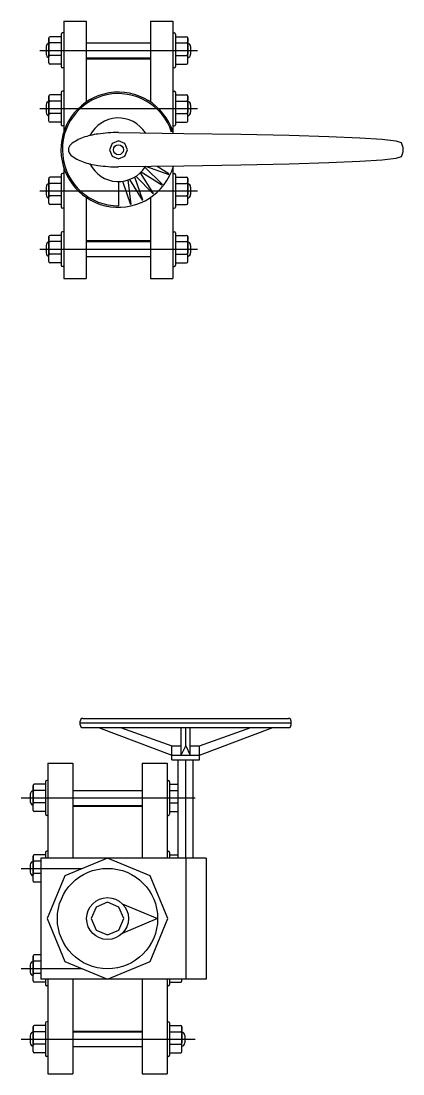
# Model space of a CAD drawing. Header units: millimetres. Extents: x 1218 to 72853, y -34712 to 16286.
# Drawn here: x 69914 to 70222, y 12268 to 13115 of the extents above; entities that cross this region are included whole.
import ezdxf

# ---------------------------------------------------------------- set-up
doc = ezdxf.new("R2010")
doc.units = ezdxf.units.MM
doc.styles.get("Standard").update_dxf_attribs({"font": 'arial.ttf'})

# ---------------------------------------------------------------- blocks, each defined once
blk = doc.blocks.new('VANBUOM-DN100 PCCC')
for p, q in [((-44, 103.5), (-44, 14.38)), ((-44, 103.5), (-26, 103.5)), ((-26, 103.5), (-26, 38.3)), ((26, 103.5), (26, 38.3)), ((26, 103.5), (44, 103.5)), ((44, 103.5), (44, 13.28)), ((-44, 93.92), (-45, 93.92)), ((44, 93.92), (45, 93.92)), ((-56, 89.92), (-56, 86.92)), ((-56, 69.92), (-56, 89.92)), ((-56, 84.92), (-56, 76.92)), ((-46, 90.92), (-55, 90.92)), ((-46, 85.92), (-55, 85.92)), ((-46, 92.92), (-46, 66.92)), ((-26, 85.92), (26, 85.92)), ((46, 92.92), (46, 66.92)), ((46, 90.92), (55, 90.92)), ((46, 85.92), (55, 85.92)), ((56, 89.92), (56, 86.92)), ((56, 69.92), (56, 89.92)), ((56, 84.92), (56, 76.92)), ((-63.38, 79.92), (63.8, 79.92)), ((-58.19, 82.92), (-58.19, 76.92)), ((58.19, 82.92), (58.19, 76.92)), ((-46, 75.92), (-55, 75.92)), ((-46, 68.92), (-55, 68.92)), ((-26, 73.92), (26, 73.92)), ((-26, 73), (26, 73)), ((46, 75.92), (55, 75.92)), ((46, 68.92), (55, 68.92)), ((-44, 65.92), (-45, 65.92)), ((44, 65.92), (45, 65.92)), ((-56, 43.1), (-56, 40.1)), ((-56, 23.1), (-56, 43.1)), ((-46, 44.1), (-55, 44.1)), ((-46, 46.1), (-46, 20.1)), ((-44, 47.1), (-45, 47.1)), ((44, 47.1), (45, 47.1)), ((46, 46.1), (46, 20.1)), ((46, 44.1), (55, 44.1)), ((56, 43.1), (56, 40.1)), ((56, 23.1), (56, 43.1)), ((-58.19, 36.1), (-58.19, 30.1)), ((-56, 38.1), (-56, 30.1)), ((-46, 39.1), (-55, 39.1)), ((46, 39.1), (55, 39.1)), ((56, 38.1), (56, 30.1)), ((58.19, 36.1), (58.19, 30.1)), ((-63.38, 33.1), (63.8, 33.1)), ((-46, 29.1), (-55, 29.1)), ((46, 29.1), (55, 29.1)), ((-46, 22.1), (-55, 22.1)), ((-44, 19.1), (-45, 19.1)), ((44, 19.1), (45, 19.1)), ((46, 22.1), (55, 22.1)), ((-44, -14.38), (-44, -103.5)), ((35.44, -27.96), (21.36, -14.09)), ((21.96, -13.13), (40.56, -19.8)), ((40.77, -19.37), (31.16, -13.43)), ((44, -13.28), (44, -103.5)), ((-56, -23.1), (-56, -26.1)), ((-56, -43.1), (-56, -23.1)), ((-46, -22.1), (-55, -22.1)), ((-46, -20.1), (-46, -46.1)), ((-44, -19.1), (-45, -19.1)), ((3.43, -25.36), (9.81, -44.06)), ((10.28, -43.95), (7.91, -24.34)), ((8.99, -23.96), (19.37, -40.77)), ((19.8, -40.56), (13.13, -21.96)), ((14.09, -21.36), (27.96, -35.44)), ((28.33, -35.14), (17.69, -18.49)), ((18.49, -17.69), (35.14, -28.33)), ((44, -19.1), (45, -19.1)), ((46, -20.1), (46, -46.1)), ((46, -22.1), (55, -22.1)), ((56, -23.1), (56, -26.1)), ((56, -43.1), (56, -23.1)), ((-63.38, -33.1), (63.8, -33.1)), ((-58.19, -30.1), (-58.19, -36.1)), ((-56, -28.1), (-56, -36.1)), ((-46, -27.1), (-55, -27.1)), ((0.05, -25.59), (0, -45.14)), ((46, -27.1), (55, -27.1)), ((56, -28.1), (56, -36.1)), ((58.19, -30.1), (58.19, -36.1)), ((-46, -37.1), (-55, -37.1)), ((-26, -38.3), (-26, -103.5)), ((26, -38.3), (26, -103.5)), ((46, -37.1), (55, -37.1)), ((-46, -44.1), (-55, -44.1)), ((-44, -47.1), (-45, -47.1)), ((44, -47.1), (45, -47.1)), ((46, -44.1), (55, -44.1)), ((-46, -66.92), (-46, -92.92)), ((-44, -65.92), (-45, -65.92)), ((44, -65.92), (45, -65.92)), ((46, -66.92), (46, -92.92)), ((-56, -69.92), (-56, -72.92)), ((-56, -89.92), (-56, -69.92)), ((-56, -74.92), (-56, -82.92)), ((-46, -68.92), (-55, -68.92)), ((-46, -73.92), (-55, -73.92)), ((-26, -73), (26, -73)), ((-26, -73.92), (26, -73.92)), ((46, -68.92), (55, -68.92)), ((46, -73.92), (55, -73.92)), ((56, -69.92), (56, -72.92)), ((56, -89.92), (56, -69.92)), ((56, -74.92), (56, -82.92)), ((-63.38, -79.92), (63.8, -79.92)), ((-58.19, -76.92), (-58.19, -82.92)), ((-46, -83.92), (-55, -83.92)), ((46, -83.92), (55, -83.92)), ((58.19, -76.92), (58.19, -82.92)), ((-46, -90.92), (-55, -90.92)), ((-26, -85.92), (26, -85.92)), ((46, -90.92), (55, -90.92)), ((-44, -93.92), (-45, -93.92)), ((44, -93.92), (45, -93.92)), ((-44, -103.5), (-26, -103.5)), ((26, -103.5), (44, -103.5))]:
    blk.add_line(p, q)
blk.add_lwpolyline([(0, 13.8, 0.035269), (-16.48, 12.64, 0.047325), (-28.47, 9.76, 0.090509), (-38.25, 4.28, 0.223507), (-40.27, 0, 0.223507), (-38.25, -4.28, 0.090509), (-28.47, -9.76, 0.047325), (-16.48, -12.64, 0.035269), (0, -13.8, 0.035269)], format="xyb")
blk.add_lwpolyline([(0, 13.8), (52.78, 13.17), (98.61, 12.43), (137.51, 11.59), (169.46, 10.64), (194.47, 9.58), (212.54, 8.41), (223.67, 7.13), (227.86, 5.75), (228.49, 4.31), (228.94, 2.88), (229.21, 1.44), (229.3, 0), (229.21, -1.44), (228.94, -2.88), (228.49, -4.31), (227.86, -5.75), (223.67, -7.13), (212.54, -8.41), (194.47, -9.58), (169.46, -10.64), (137.51, -11.59), (98.61, -12.43), (52.78, -13.17), (0, -13.8)])
blk.add_lwpolyline([(0, -7.23), (5.11, -5.11), (7.23, 0), (5.11, 5.11), (0, 7.23), (-5.11, 5.11), (-7.23, 0), (-5.11, -5.11)], close=True)
blk.add_circle((0, 0), 4.05)
for centre, radius, start, end in [((-45, 92.92), 1, 90, 180), ((45, 92.92), 1, 0, 90), ((-55.19, 82.92), 3, 105.67002, 180), ((-55, 89.92), 1, 90, 180), ((-55, 86.92), 1, 180, 270), ((-55, 84.92), 1, 90, 180), ((55, 89.92), 1, 0, 90), ((55, 86.92), 1, 270, 0), ((55, 84.92), 1, 0, 90), ((55.19, 82.92), 3, 0, 74.32998), ((-55.19, 76.92), 3, 180, 254.32998), ((-55, 76.92), 1, 180, 270), ((55, 76.92), 1, 270, 0), ((55.19, 76.92), 3, 285.67002, 0), ((-55, 74.92), 1, 90, 180), ((-55, 69.92), 1, 180, 270), ((55, 74.92), 1, 0, 90), ((55, 69.92), 1, 270, 0), ((-45, 66.92), 1, 180, 270), ((45, 66.92), 1, 270, 0), ((-55, 43.1), 1, 90, 180), ((0, 0), 46.29, 18.10755, 343.33929), ((-45, 46.1), 1, 90, 180), ((0, 0), 45.14, 18.10755, 270), ((45, 46.1), 1, 0, 90), ((55, 43.1), 1, 0, 90), ((-55.19, 36.1), 3, 105.67002, 180), ((-55, 40.1), 1, 180, 270), ((-55, 38.1), 1, 90, 180), ((55, 40.1), 1, 270, 0), ((55, 38.1), 1, 0, 90), ((55.19, 36.1), 3, 0, 74.32998), ((-55.19, 30.1), 3, 180, 254.32998), ((-55, 30.1), 1, 180, 270), ((-55, 28.1), 1, 90, 180), ((0, 0), 25.59, 31.94867, 153.56813), ((55, 30.1), 1, 270, 0), ((55, 28.1), 1, 0, 90), ((55.19, 30.1), 3, 285.67002, 0), ((-55, 23.1), 1, 180, 270), ((-45, 20.1), 1, 180, 270), ((45, 20.1), 1, 270, 0), ((55, 23.1), 1, 270, 0), ((0, 0), 25.59, 206.43187, 328.05133), ((-55, -23.1), 1, 90, 180), ((-45, -20.1), 1, 90, 180), ((45, -20.1), 1, 0, 90), ((55, -23.1), 1, 0, 90), ((-55.19, -30.1), 3, 105.67002, 180), ((-55, -26.1), 1, 180, 270), ((-55, -28.1), 1, 90, 180), ((55, -26.1), 1, 270, 0), ((55, -28.1), 1, 0, 90), ((55.19, -30.1), 3, 0, 74.32998), ((-55.19, -36.1), 3, 180, 254.32998), ((-55, -36.1), 1, 180, 270), ((-55, -38.1), 1, 90, 180), ((55, -36.1), 1, 270, 0), ((55, -38.1), 1, 0, 90), ((55.19, -36.1), 3, 285.67002, 0), ((-55, -43.1), 1, 180, 270), ((-45, -46.1), 1, 180, 270), ((45, -46.1), 1, 270, 0), ((55, -43.1), 1, 270, 0), ((-45, -66.92), 1, 90, 180), ((45, -66.92), 1, 0, 90), ((-55.19, -76.92), 3, 105.67002, 180), ((-55, -69.92), 1, 90, 180), ((-55, -72.92), 1, 180, 270), ((-55, -74.92), 1, 90, 180), ((55, -69.92), 1, 0, 90), ((55, -72.92), 1, 270, 0), ((55, -74.92), 1, 0, 90), ((55.19, -76.92), 3, 0, 74.32998), ((-55.19, -82.92), 3, 180, 254.32998), ((-55, -82.92), 1, 180, 270), ((-55, -84.92), 1, 90, 180), ((55, -82.92), 1, 270, 0), ((55, -84.92), 1, 0, 90), ((55.19, -82.92), 3, 285.67002, 0), ((-55, -89.92), 1, 180, 270), ((-45, -92.92), 1, 180, 270), ((45, -92.92), 1, 270, 0), ((55, -89.92), 1, 270, 0)]:
    blk.add_arc(centre, radius, start, end)
at = {"flags": 1}
for p in [(-44, 0), (44, 0)]:
    blk.add_attdef('AMC', p, '', height=0.5, dxfattribs=at)
blk = doc.blocks.new('VANBUOM-DN125 PCCC')
for p, q in [((-19.8, 161), (145.77, 161)), ((-22.02, 155.83), (-22.02, 158.78)), ((-22.02, 157.31), (147.98, 157.31)), ((-19.8, 153.61), (145.77, 153.61)), ((-7.23, 153.61), (51.9, 131.44)), ((10.51, 153.61), (51.9, 138.83)), ((59.29, 131.44), (59.29, 153.61)), ((62.98, 138.83), (62.98, 153.61)), ((66.68, 131.44), (66.68, 153.61)), ((74.07, 131.44), (133.2, 153.61)), ((74.07, 138.83), (115.46, 153.61)), ((147.98, 155.83), (147.98, 158.78)), ((51.9, 138.83), (59.29, 138.83)), ((51.9, 127.74), (51.9, 138.83)), ((59.29, 131.44), (62.98, 138.83)), ((62.98, 138.83), (66.68, 131.44)), ((66.68, 138.83), (74.07, 138.83)), ((74.07, 127.74), (74.07, 138.83)), ((51.9, 131.44), (74.07, 131.44)), ((51.9, 127.74), (74.07, 127.74)), ((56.9, 48.7), (56.9, 127.74)), ((62.98, 48.7), (62.98, 127.74)), ((69.07, 48.7), (69.07, 127.74)), ((-48, 125), (-48, 48.7)), ((-48, 125), (-28, 125)), ((-28, 125), (-28, 48.7)), ((28, 125), (28, 48.7)), ((28, 125), (48, 125)), ((48, 125), (48, 48.7)), ((-48, 111.01), (-49, 111.01)), ((48, 111.01), (49, 111.01)), ((-60, 87.01), (-60, 107.01)), ((-60, 107.01), (-60, 104.01)), ((-60, 102.01), (-60, 94.01)), ((-50, 108.01), (-59, 108.01)), ((-50, 103.01), (-59, 103.01)), ((-50, 110.01), (-50, 84.01)), ((-28, 103.01), (28, 103.01)), ((50, 110.01), (50, 84.01)), ((50, 108.01), (56.9, 108.01)), ((50, 103.01), (56.9, 103.01)), ((-69.69, 97.01), (70.7, 97.01)), ((-62.19, 100.01), (-62.19, 94.01)), ((-50, 93.01), (-59, 93.01)), ((-50, 86.01), (-59, 86.01)), ((-28, 91.01), (28, 91.01)), ((-28, 90.5), (28, 90.5)), ((50, 93.01), (56.9, 93.01)), ((50, 86.01), (56.9, 86.01)), ((-48, 83.01), (-49, 83.01)), ((48, 83.01), (49, 83.01)), ((-50, 51.18), (-59, 51.18)), ((-50, 53.18), (-50, 48.7)), ((-48, 54.18), (-49, 54.18)), ((48, 54.18), (49, 54.18)), ((50, 53.18), (50, 48.7)), ((50, 51.18), (56.9, 51.18)), ((-62.19, 43.18), (-62.19, 37.18)), ((-60, 50.18), (-60, 47.18)), ((-60, 30.18), (-60, 50.18)), ((-60, 45.18), (-60, 37.18)), ((-53.82, 46.18), (-59, 46.18)), ((79.48, 48.7), (-53.82, 48.7)), ((-53.82, 48.7), (-53.82, -48.7)), ((62.98, 48.7), (62.98, -48.7)), ((79.48, 48.7), (79.48, -48.7)), ((-69.69, 40.18), (-20.55, 40.18)), ((-53.82, 36.18), (-59, 36.18)), ((-53.82, 29.18), (-59, 29.18)), ((11.91, 11.91), (40.37, 0)), ((40.37, 0), (11.91, -11.91)), ((-60, -50.18), (-60, -30.18)), ((-60, -30.18), (-60, -33.18)), ((-53.82, -29.18), (-59, -29.18)), ((-69.69, -40.18), (-20.55, -40.18)), ((-62.19, -37.18), (-62.19, -43.18)), ((-60, -35.18), (-60, -43.18)), ((-53.82, -34.18), (-59, -34.18)), ((-53.82, -44.18), (-59, -44.18)), ((79.48, -48.7), (-53.82, -48.7)), ((-50, -48.7), (-50, -53.18)), ((-48, -48.7), (-48, -125)), ((-28, -48.7), (-28, -125)), ((28, -48.7), (28, -125)), ((48, -48.7), (48, -125)), ((50, -48.7), (50, -53.18)), ((60, -50.18), (60, -48.7)), ((-50, -51.18), (-59, -51.18)), ((-48, -54.18), (-49, -54.18)), ((48, -54.18), (49, -54.18)), ((50, -51.18), (59, -51.18)), ((-50, -84.01), (-50, -110.01)), ((-48, -83.01), (-49, -83.01)), ((48, -83.01), (49, -83.01)), ((50, -84.01), (50, -110.01)), ((-60, -107.01), (-60, -87.01)), ((-60, -87.01), (-60, -90.01)), ((-60, -92.01), (-60, -100.01)), ((-50, -86.01), (-59, -86.01)), ((-50, -91.01), (-59, -91.01)), ((-28, -90.5), (28, -90.5)), ((-28, -91.01), (28, -91.01)), ((50, -86.01), (59, -86.01)), ((50, -91.01), (59, -91.01)), ((60, -107.01), (60, -87.01)), ((60, -87.01), (60, -90.01)), ((60, -92.01), (60, -100.01)), ((-69.69, -97.01), (70.7, -97.01)), ((-62.19, -94.01), (-62.19, -100.01)), ((-50, -101.01), (-59, -101.01)), ((50, -101.01), (59, -101.01)), ((62.19, -94.01), (62.19, -100.01)), ((-50, -108.01), (-59, -108.01)), ((-28, -103.01), (28, -103.01)), ((50, -108.01), (59, -108.01)), ((-48, -111.01), (-49, -111.01)), ((48, -111.01), (49, -111.01)), ((-48, -125), (-28, -125)), ((28, -125), (48, -125))]:
    blk.add_line(p, q)
for points in [[(0, -48.7), (34.43, -34.43), (48.7, 0), (34.43, 34.43), (0, 48.7), (-34.43, 34.43), (-48.7, 0), (-34.43, -34.43)], [(0, -13.09), (9.25, -9.25), (13.09, 0), (9.25, 9.25), (0, 13.09), (-9.25, 9.25), (-13.09, 0), (-9.25, -9.25)]]:
    blk.add_lwpolyline(points, close=True)
for radius in [40.37, 16.85]:
    blk.add_circle((0, 0), radius)
for centre, radius, start, end in [((-19.8, 158.78), 2.22, 90, 180), ((145.77, 158.78), 2.22, 0, 90), ((-19.8, 155.83), 2.22, 180, 270), ((145.77, 155.83), 2.22, 270, 0), ((-49, 110.01), 1, 90, 180), ((49, 110.01), 1, 0, 90), ((-59.19, 100.01), 3, 105.67002, 180), ((-59, 107.01), 1, 90, 180), ((-59, 104.01), 1, 180, 270), ((-59, 102.01), 1, 90, 180), ((-59.19, 94.01), 3, 180, 254.32998), ((-59, 94.01), 1, 180, 270), ((-59, 92.01), 1, 90, 180), ((-59, 87.01), 1, 180, 270), ((-49, 84.01), 1, 180, 270), ((49, 84.01), 1, 270, 0), ((-59, 50.18), 1, 90, 180), ((-49, 53.18), 1, 90, 180), ((49, 53.18), 1, 0, 90), ((-59.19, 43.18), 3, 105.67002, 180), ((-59, 47.18), 1, 180, 270), ((-59, 45.18), 1, 90, 180), ((-59.19, 37.18), 3, 180, 254.32998), ((-59, 37.18), 1, 180, 270), ((-59, 35.18), 1, 90, 180), ((-59, 30.18), 1, 180, 270), ((-59, -30.18), 1, 90, 180), ((-59, -33.18), 1, 180, 270), ((-59.19, -37.18), 3, 105.67002, 180), ((-59, -35.18), 1, 90, 180), ((-59.19, -43.18), 3, 180, 254.32998), ((-59, -43.18), 1, 180, 270), ((-59, -45.18), 1, 90, 180), ((-59, -50.18), 1, 180, 270), ((59, -50.18), 1, 270, 0), ((-49, -53.18), 1, 180, 270), ((49, -53.18), 1, 270, 0), ((-49, -84.01), 1, 90, 180), ((49, -84.01), 1, 0, 90), ((-59.19, -94.01), 3, 105.67002, 180), ((-59, -87.01), 1, 90, 180), ((-59, -90.01), 1, 180, 270), ((-59, -92.01), 1, 90, 180), ((59, -87.01), 1, 0, 90), ((59, -90.01), 1, 270, 0), ((59, -92.01), 1, 0, 90), ((59.19, -94.01), 3, 0, 74.32998), ((-59.19, -100.01), 3, 180, 254.32998), ((-59, -100.01), 1, 180, 270), ((-59, -102.01), 1, 90, 180), ((59, -100.01), 1, 270, 0), ((59, -102.01), 1, 0, 90), ((59.19, -100.01), 3, 285.67002, 0), ((-59, -107.01), 1, 180, 270), ((-49, -110.01), 1, 180, 270), ((49, -110.01), 1, 270, 0), ((59, -107.01), 1, 270, 0)]:
    blk.add_arc(centre, radius, start, end)
at = {"flags": 1}
for p in [(-48, 0), (48, 0)]:
    blk.add_attdef('AMC', p, '', height=0.5, dxfattribs=at)

msp = doc.modelspace()

# ---------------------------------------------------------------- block references
at = {"color": 1}
for name, p in [('VANBUOM-DN100 PCCC', (69992.65, 13011.56)), ('VANBUOM-DN125 PCCC', (69983.89, 12393.12))]:
    msp.add_blockref(name, p, dxfattribs=at)

doc.saveas('drawing.dxf')
